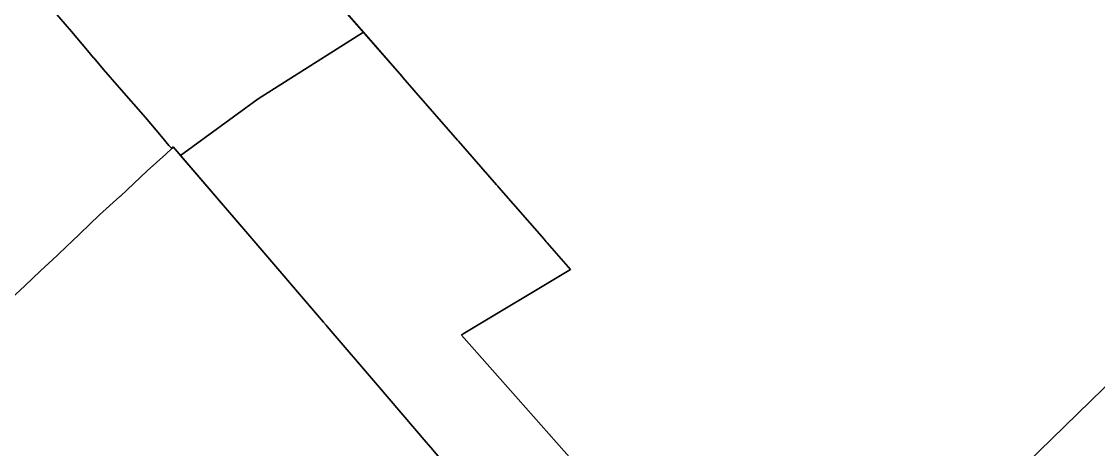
# Model space of a CAD drawing. Header units: metres. Extents: x 3 to 1005126, y 39 to 4383651.
# Drawn here: x 489110 to 490385, y 4358018 to 4358525 of the extents above; entities that cross this region are included whole.
import ezdxf

# ---------------------------------------------------------------- set-up
doc = ezdxf.new("R2010")
doc.units = ezdxf.units.M
doc.header["$MEASUREMENT"] = 0
doc.layers.add('TM_Llucmajor', color=7, linetype='Continuous')

msp = doc.modelspace()

# ---------------------------------------------------------------- linework, layer by layer
at = {"layer": 'TM_Llucmajor', "linetype": 'Continuous', "flags": 128}
for points in [[(489442.4, 4358595.4), (489514.6, 4358512.5), (489390.3, 4358433.5), (489298.3, 4358366.6), (489294.2, 4358371.3), (489289.7, 4358376.6), (489289.7, 4358376.6), (489288.1, 4358375), (489284.4, 4358378.3), (489275.7, 4358388.9), (489256.6, 4358411.5), (489225.8, 4358447), (489207.2, 4358468.6), (489195.7, 4358482.1), (489195.3, 4358482.3), (489188, 4358491.1), (489169.1, 4358513.6), (489146.6, 4358539.7)], [(489770.6, 4357995.8), (489697.8, 4358077.9), (489630.6, 4358153.7), (489632.9, 4358155.1), (489759.8, 4358231.4), (489732.2, 4358263.1), (489731.1, 4358264.3), (489728.6, 4358267.2), (489674.9, 4358328.7), (489673.8, 4358330), (489672.1, 4358331.9), (489627.2, 4358383.5), (489626.1, 4358384.7), (489574.4, 4358444.1), (489561.4, 4358458.9), (489560.4, 4358460.1), (489442.4, 4358595.4)], [(489146.6, 4358539.7), (489169.1, 4358513.6), (489188, 4358491.1), (489195.3, 4358482.3), (489195.7, 4358482.1), (489207.2, 4358468.6), (489225.8, 4358447), (489256.6, 4358411.5), (489275.7, 4358388.9), (489284.4, 4358378.3), (489288.1, 4358375), (489280.7, 4358368.3), (489258.7, 4358348.3), (489227, 4358318.4), (489226.4, 4358317.8), (489202.4, 4358296.1), (489190.6, 4358284.9), (489169, 4358264), (489164.5, 4358259.7), (489152.3, 4358248.2), (489132.6, 4358229.7), (489113.8, 4358212.2), (489091.7, 4358191.6)], [(489607.3, 4358005.4), (489594.5, 4358020.4), (489588.9, 4358026.9), (489531.4, 4358094.2), (489471.7, 4358163.9), (489470.5, 4358165.3), (489467.3, 4358169.1), (489380.2, 4358270.8), (489298.3, 4358366.6), (489390.3, 4358433.5), (489514.6, 4358512.5), (489560.4, 4358460.1), (489560.4, 4358460.1), (489561.4, 4358458.9), (489574.4, 4358444.1), (489626.1, 4358384.7), (489627.2, 4358383.5), (489672.1, 4358331.9), (489673.8, 4358330), (489674.9, 4358328.7), (489728.6, 4358267.2), (489731.1, 4358264.3), (489732.2, 4358263.1), (489759.8, 4358231.4), (489632.9, 4358155.1), (489630.6, 4358153.7), (489697.8, 4358077.9), (489770.6, 4357995.8)], [(489091.7, 4358191.6), (489113.8, 4358212.2), (489132.6, 4358229.7), (489152.3, 4358248.2), (489164.5, 4358259.7), (489169, 4358264), (489190.6, 4358284.9), (489202.4, 4358296.1), (489226.4, 4358317.8), (489227, 4358318.4), (489258.7, 4358348.3), (489280.7, 4358368.3), (489288.1, 4358375), (489289.7, 4358376.6), (489294.2, 4358371.3), (489380.2, 4358270.8), (489467.3, 4358169.1), (489470.5, 4358165.3), (489471.7, 4358163.9), (489531.4, 4358094.2), (489588.9, 4358026.9), (489594.5, 4358020.4), (489607.3, 4358005.4)], [(490451.3, 4358149.7), (490100.9, 4357807.8)], [(490100.9, 4357807.8), (490451.3, 4358149.7)]]:
    msp.add_lwpolyline(points, dxfattribs=at)

doc.saveas('drawing.dxf')
